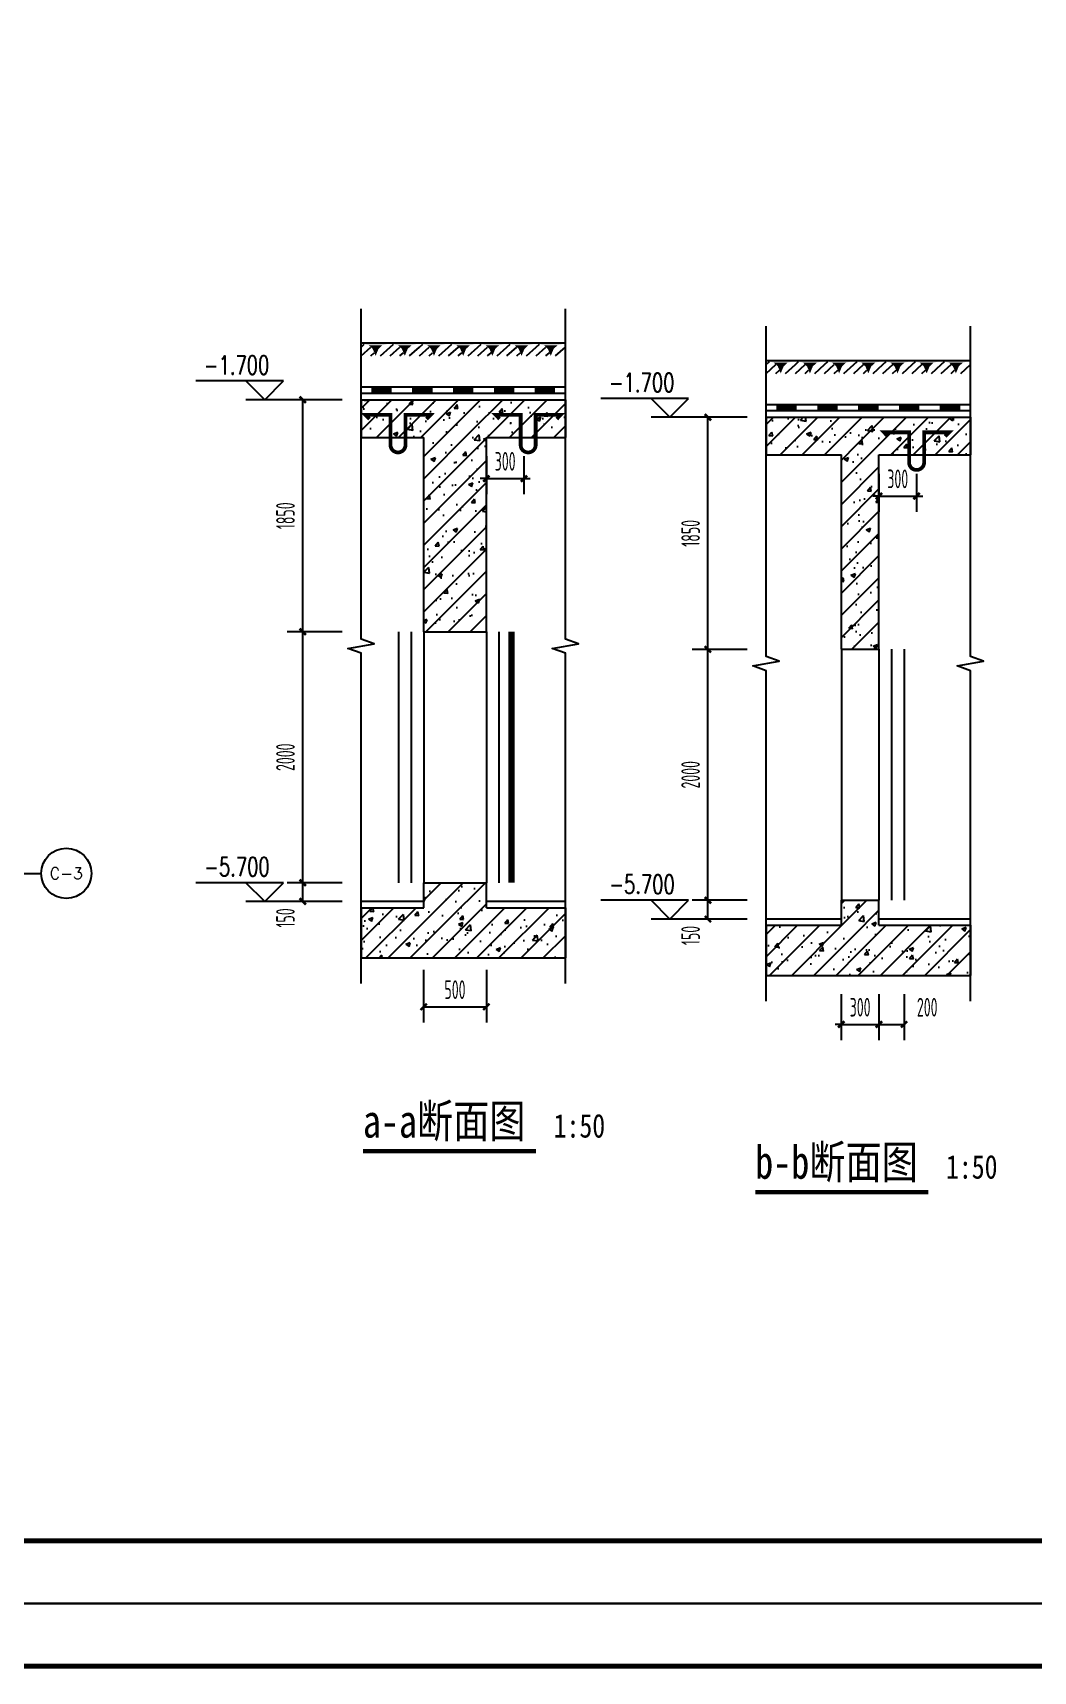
# Model space of a CAD drawing. Extents: x -473190 to 2138458, y -81875 to 2633646.
# Drawn here: x 1318352 to 1326330, y -23014 to -9953 of the extents above; entities that cross this region are included whole.
import ezdxf
from ezdxf.enums import TextEntityAlignment as Align

# ---------------------------------------------------------------- set-up
doc = ezdxf.new("R2010")
doc.units = 0
doc.header["$LTSCALE"] = 1000
for name, color, linetype in [('A-面层', 151, 'Continuous'), ('A_PLAN_DETAIL_zx', 41, 'Continuous'), ('AXIS', 3, 'Continuous'), ('AXIS_TEXT', 7, 'Continuous'), ('DIM_SYMB', 3, 'Continuous'), ('ECA_TK', 7, 'Continuous'), ('PUB_DIM', 3, 'Continuous'), ('PUB_HATCH', 8, 'Continuous'), ('PUB_TEXT', 7, 'Continuous'), ('RF-M', 4, 'Continuous'), ('RF-QT', 30, 'Continuous'), ('SURFACE', 6, 'Continuous'), ('tk', 7, 'Continuous'), ('TWT_DIM', 3, 'Continuous')]:
    doc.layers.add(name, color=color, linetype=linetype)
doc.styles.add('_TCH_AXIS', font='COMPLEX', dxfattribs={"bigfont": 'GBCBIG'})
doc.styles.add('_TCH_DIM', font='SIMPLEX', dxfattribs={"bigfont": 'GBCBIG'})
doc.styles.add('_TCH_DIM_T3', font='tssdeng.shx', dxfattribs={"width": 0.564706, "bigfont": '@@@tssdchn.shx'})
doc.styles.add('COMPLEX', font='COMPLEX.shx', dxfattribs={"width": 0.65})
doc.styles.add('TYDG_01', font='', dxfattribs={"width": 0.8})
doc.styles.get('TYDG_01').set_extended_font_data('SimSun')
doc.dimstyles.new('_TWT_ARCH&&50', dxfattribs={"dimtxt": 148.75, "dimasz": 50, "dimexe": 125, "dimexo": 150, "dimgap": 63.125, "dimtad": 1, "dimdec": 0, "dimzin": 0, "dimdsep": 46, "dimtxsty": '_TCH_DIM_T3', "dimblk": 'ARCHTICK', "dimcen": 0.09, "dimclrt": 7, "dimazin": 2, "dimtfac": 1, "dimtdec": 0, "dimtix": 1, "dimtmove": 2, "dimatfit": 3, "dimfxl": 0, "dimtolj": 1, "dimtzin": 0, "dimarcsym": 0})
pattern_1 = [(45, (-477544.96, -71625.69), (-88.388348, 88.388348), []), (50, (-477544.96, -71625.7), (358.63009, -31.376067), [37.5, -412.5]), (355, (-477544.96, -71625.7), (-69.37567, 376.09607), [30, -330]), (100.4514, (-477515.08, -71628.3), (289.25469, 344.71977), [31.870095, -350.571056]), (46.1842, (-477544.96, -71525.7), (533.62052, -82.75951), [56.25, -618.75]), (96.6356, (-477500.5, -71532.6), (467.33135, 487.05894), [47.80514, -525.8565]), (351.1842, (-477544.96, -71525.7), (467.33097, 487.0593), [45, -495]), (21, (-477494.96, -71550.7), (298.453526, -201.309445), [37.5, -412.5]), (326, (-477494.96, -71550.7), (121.657666, 362.57502), [30, -330]), (71.4514, (-477470.1, -71567.47), (420.111314, 161.26525), [31.870095, -350.571056]), (37.5, (-477544.96, -71625.69), (6.079928, 166.446927), [0, -326, 0, -335, 0, -331.25]), (7.5, (-477544.96, -71625.69), (131.534769, 197.205856), [0, -191, 0, -318.5, 0, -126.25]), (327.5, (-477656.46, -71625.69), (266.911218, -11.277436), [0, -125, 0, -390, 0, -517.5]), (317.5, (-477706.46, -71625.7), (291.593085, 50.05249), [0, -162.5, 0, -259, 0, -367.5])]

# ---------------------------------------------------------------- blocks, each defined once
blk = doc.blocks.new('10B_A1E图框')
at = {"layer": 'ECA_TK'}
blk.add_lwpolyline([(0, 0), (841, 0), (841, 594), (0, 594)], close=True, dxfattribs=at)
at = {"layer": 'ECA_TK', "const_width": 0.8}
blk.add_lwpolyline([(831, 10), (831, 584), (18, 584), (18, 10)], close=True, dxfattribs=at)
blk = doc.blocks.new('_ArchTick')
at = {"color": 0, "linetype": 'ByBlock', "const_width": 0.4}
blk.add_lwpolyline([(-0.5, -0.5), (0.5, 0.5)], dxfattribs=at)
blk = doc.blocks.new('*D2253')
at = {"layer": 'Defpoints', "color": 0, "transparency": 16777216}
for p in [(1321469, -17272), (1321969, -17272), (1321969, -17718)]:
    blk.add_point(p, dxfattribs=at)
at = {"layer": 'TWT_DIM', "color": 0, "lineweight": -2, "transparency": 16777216}
for p, q in [((1321469, -17422), (1321469, -17843)), ((1321969, -17422), (1321969, -17843)), ((1321469, -17718), (1321969, -17718))]:
    blk.add_line(p, q, dxfattribs=at)
at = {"layer": 'TWT_DIM', "color": 0, "lineweight": -2, "transparency": 16777216, "xscale": 50, "yscale": 50, "zscale": 50, "rotation": 180}
blk.add_blockref('_ArchTick', (1321469, -17718), dxfattribs=at)
at = {"layer": 'TWT_DIM', "color": 0, "lineweight": -2, "transparency": 16777216, "xscale": 50, "yscale": 50, "zscale": 50}
blk.add_blockref('_ArchTick', (1321969, -17718), dxfattribs=at)
at = {"layer": 'TWT_DIM', "color": 7, "transparency": 16777216, "insert": (1321719, -17581), "char_height": 148.8, "attachment_point": 5, "style": '_TCH_DIM_T3'}
blk.add_mtext('\\A1;500', dxfattribs=at)
blk = doc.blocks.new('*D2254')
at = {"layer": 'Defpoints', "color": 0, "transparency": 16777216}
for p in [(1320505, -16728), (1320969, -16728), (1320969, -16878)]:
    blk.add_point(p, dxfattribs=at)
at = {"layer": 'TWT_DIM', "color": 0, "lineweight": -2, "transparency": 16777216}
for p, q in [((1320819, -16728), (1320380, -16728)), ((1320505, -16878), (1320505, -16728)), ((1320819, -16878), (1320380, -16878))]:
    blk.add_line(p, q, dxfattribs=at)
at = {"layer": 'TWT_DIM', "color": 0, "lineweight": -2, "transparency": 16777216, "xscale": 50, "yscale": 50, "zscale": 50}
for p, rotation in [((1320505, -16728), 90), ((1320505, -16878), 270)]:
    blk.add_blockref('_ArchTick', p, dxfattribs=dict(at, rotation=rotation))
at = {"layer": 'TWT_DIM', "color": 7, "transparency": 16777216, "insert": (1320367, -17009), "char_height": 148.8, "attachment_point": 5, "rotation": 90, "style": '_TCH_DIM_T3'}
blk.add_mtext('\\A1;150', dxfattribs=at)
blk = doc.blocks.new('*D2255')
at = {"layer": 'Defpoints', "color": 0, "transparency": 16777216}
for p in [(1320505, -14728), (1320969, -14728), (1320969, -16728)]:
    blk.add_point(p, dxfattribs=at)
at = {"layer": 'TWT_DIM', "color": 0, "lineweight": -2, "transparency": 16777216}
for p, q in [((1320819, -14728), (1320380, -14728)), ((1320505, -16728), (1320505, -14728)), ((1320819, -16728), (1320380, -16728))]:
    blk.add_line(p, q, dxfattribs=at)
at = {"layer": 'TWT_DIM', "color": 0, "lineweight": -2, "transparency": 16777216, "xscale": 50, "yscale": 50, "zscale": 50}
for p, rotation in [((1320505, -14728), 90), ((1320505, -16728), 270)]:
    blk.add_blockref('_ArchTick', p, dxfattribs=dict(at, rotation=rotation))
at = {"layer": 'TWT_DIM', "color": 7, "transparency": 16777216, "insert": (1320367, -15728), "char_height": 148.8, "attachment_point": 5, "rotation": 90, "style": '_TCH_DIM_T3'}
blk.add_mtext('\\A1;2000', dxfattribs=at)
blk = doc.blocks.new('*D2256')
at = {"layer": 'Defpoints', "color": 0, "transparency": 16777216}
for p in [(1320505, -12878), (1320969, -12878), (1320969, -14728)]:
    blk.add_point(p, dxfattribs=at)
at = {"layer": 'TWT_DIM', "color": 0, "lineweight": -2, "transparency": 16777216}
for p, q in [((1320819, -12878), (1320380, -12878)), ((1320505, -14728), (1320505, -12878)), ((1320819, -14728), (1320380, -14728))]:
    blk.add_line(p, q, dxfattribs=at)
at = {"layer": 'TWT_DIM', "color": 0, "lineweight": -2, "transparency": 16777216, "xscale": 50, "yscale": 50, "zscale": 50}
for p, rotation in [((1320505, -12878), 90), ((1320505, -14728), 270)]:
    blk.add_blockref('_ArchTick', p, dxfattribs=dict(at, rotation=rotation))
at = {"layer": 'TWT_DIM', "color": 7, "transparency": 16777216, "insert": (1320367, -13803), "char_height": 148.8, "attachment_point": 5, "rotation": 90, "style": '_TCH_DIM_T3'}
blk.add_mtext('\\A1;1850', dxfattribs=at)
blk = doc.blocks.new('*D2257')
at = {"layer": 'Defpoints', "color": 0, "transparency": 16777216}
for p in [(1321969, -13178), (1322269, -13178), (1322269, -13507)]:
    blk.add_point(p, dxfattribs=at)
at = {"layer": 'TWT_DIM', "color": 0, "lineweight": -2, "transparency": 16777216}
for p, q in [((1321969, -13328), (1321969, -13632)), ((1322269, -13328), (1322269, -13632)), ((1321969, -13507), (1321919, -13507)), ((1321969, -13507), (1322269, -13507)), ((1322269, -13507), (1322319, -13507))]:
    blk.add_line(p, q, dxfattribs=at)
at = {"layer": 'TWT_DIM', "color": 0, "lineweight": -2, "transparency": 16777216, "xscale": 50, "yscale": 50, "zscale": 50}
blk.add_blockref('_ArchTick', (1321969, -13507), dxfattribs=at)
at = {"layer": 'TWT_DIM', "color": 0, "lineweight": -2, "transparency": 16777216, "xscale": 50, "yscale": 50, "zscale": 50, "rotation": 180}
blk.add_blockref('_ArchTick', (1322269, -13507), dxfattribs=at)
at = {"layer": 'TWT_DIM', "color": 7, "transparency": 16777216, "insert": (1322119, -13369), "char_height": 148.8, "attachment_point": 5, "style": '_TCH_DIM_T3'}
blk.add_mtext('\\A1;300', dxfattribs=at)
blk = doc.blocks.new('*D2258')
at = {"layer": 'Defpoints', "color": 0, "transparency": 16777216}
for p in [(1324800, -17468), (1325100, -17468), (1325100, -17858)]:
    blk.add_point(p, dxfattribs=at)
at = {"layer": 'TWT_DIM', "color": 0, "lineweight": -2, "transparency": 16777216}
for p, q in [((1324800, -17618), (1324800, -17983)), ((1325100, -17618), (1325100, -17983)), ((1324800, -17858), (1324750, -17858)), ((1324800, -17858), (1325100, -17858)), ((1325100, -17858), (1325150, -17858))]:
    blk.add_line(p, q, dxfattribs=at)
at = {"layer": 'TWT_DIM', "color": 0, "lineweight": -2, "transparency": 16777216, "xscale": 50, "yscale": 50, "zscale": 50}
blk.add_blockref('_ArchTick', (1324800, -17858), dxfattribs=at)
at = {"layer": 'TWT_DIM', "color": 0, "lineweight": -2, "transparency": 16777216, "xscale": 50, "yscale": 50, "zscale": 50, "rotation": 180}
blk.add_blockref('_ArchTick', (1325100, -17858), dxfattribs=at)
at = {"layer": 'TWT_DIM', "color": 7, "transparency": 16777216, "insert": (1324950, -17721), "char_height": 148.8, "attachment_point": 5, "style": '_TCH_DIM_T3'}
blk.add_mtext('\\A1;300', dxfattribs=at)
blk = doc.blocks.new('*D2259')
at = {"layer": 'Defpoints', "color": 0, "transparency": 16777216}
for p in [(1325100, -17468), (1325300, -17468), (1325300, -17858)]:
    blk.add_point(p, dxfattribs=at)
at = {"layer": 'TWT_DIM', "color": 0, "lineweight": -2, "transparency": 16777216}
for p, q in [((1325100, -17618), (1325100, -17983)), ((1325300, -17618), (1325300, -17983)), ((1325100, -17858), (1325300, -17858))]:
    blk.add_line(p, q, dxfattribs=at)
at = {"layer": 'TWT_DIM', "color": 0, "lineweight": -2, "transparency": 16777216, "xscale": 50, "yscale": 50, "zscale": 50, "rotation": 180}
blk.add_blockref('_ArchTick', (1325100, -17858), dxfattribs=at)
at = {"layer": 'TWT_DIM', "color": 0, "lineweight": -2, "transparency": 16777216, "xscale": 50, "yscale": 50, "zscale": 50}
blk.add_blockref('_ArchTick', (1325300, -17858), dxfattribs=at)
at = {"layer": 'TWT_DIM', "color": 7, "transparency": 16777216, "insert": (1325485, -17721), "char_height": 148.8, "attachment_point": 5, "style": '_TCH_DIM_T3'}
blk.add_mtext('\\A1;200', dxfattribs=at)
blk = doc.blocks.new('*D2260')
at = {"layer": 'Defpoints', "color": 0, "transparency": 16777216}
for p in [(1323736, -16868), (1324200, -16868), (1324200, -17018)]:
    blk.add_point(p, dxfattribs=at)
at = {"layer": 'TWT_DIM', "color": 0, "lineweight": -2, "transparency": 16777216}
for p, q in [((1324050, -16868), (1323611, -16868)), ((1323736, -17018), (1323736, -16868)), ((1324050, -17018), (1323611, -17018))]:
    blk.add_line(p, q, dxfattribs=at)
at = {"layer": 'TWT_DIM', "color": 0, "lineweight": -2, "transparency": 16777216, "xscale": 50, "yscale": 50, "zscale": 50}
for p, rotation in [((1323736, -16868), 90), ((1323736, -17018), 270)]:
    blk.add_blockref('_ArchTick', p, dxfattribs=dict(at, rotation=rotation))
at = {"layer": 'TWT_DIM', "color": 7, "transparency": 16777216, "insert": (1323598, -17149), "char_height": 148.8, "attachment_point": 5, "rotation": 90, "style": '_TCH_DIM_T3'}
blk.add_mtext('\\A1;150', dxfattribs=at)
blk = doc.blocks.new('*D2261')
at = {"layer": 'Defpoints', "color": 0, "transparency": 16777216}
for p in [(1323736, -14868), (1324200, -14868), (1324200, -16868)]:
    blk.add_point(p, dxfattribs=at)
at = {"layer": 'TWT_DIM', "color": 0, "lineweight": -2, "transparency": 16777216}
for p, q in [((1324050, -14868), (1323611, -14868)), ((1323736, -16868), (1323736, -14868)), ((1324050, -16868), (1323611, -16868))]:
    blk.add_line(p, q, dxfattribs=at)
at = {"layer": 'TWT_DIM', "color": 0, "lineweight": -2, "transparency": 16777216, "xscale": 50, "yscale": 50, "zscale": 50}
for p, rotation in [((1323736, -14868), 90), ((1323736, -16868), 270)]:
    blk.add_blockref('_ArchTick', p, dxfattribs=dict(at, rotation=rotation))
at = {"layer": 'TWT_DIM', "color": 7, "transparency": 16777216, "insert": (1323598, -15868), "char_height": 148.8, "attachment_point": 5, "rotation": 90, "style": '_TCH_DIM_T3'}
blk.add_mtext('\\A1;2000', dxfattribs=at)
blk = doc.blocks.new('*D2262')
at = {"layer": 'Defpoints', "color": 0, "transparency": 16777216}
for p in [(1323736, -13018), (1324200, -13018), (1324200, -14868)]:
    blk.add_point(p, dxfattribs=at)
at = {"layer": 'TWT_DIM', "color": 0, "lineweight": -2, "transparency": 16777216}
for p, q in [((1324050, -13018), (1323611, -13018)), ((1323736, -14868), (1323736, -13018)), ((1324050, -14868), (1323611, -14868))]:
    blk.add_line(p, q, dxfattribs=at)
at = {"layer": 'TWT_DIM', "color": 0, "lineweight": -2, "transparency": 16777216, "xscale": 50, "yscale": 50, "zscale": 50}
for p, rotation in [((1323736, -13018), 90), ((1323736, -14868), 270)]:
    blk.add_blockref('_ArchTick', p, dxfattribs=dict(at, rotation=rotation))
at = {"layer": 'TWT_DIM', "color": 7, "transparency": 16777216, "insert": (1323598, -13943), "char_height": 148.8, "attachment_point": 5, "rotation": 90, "style": '_TCH_DIM_T3'}
blk.add_mtext('\\A1;1850', dxfattribs=at)
blk = doc.blocks.new('*D2263')
at = {"layer": 'Defpoints', "color": 0, "transparency": 16777216}
for p in [(1325100, -13318), (1325400, -13318), (1325400, -13646)]:
    blk.add_point(p, dxfattribs=at)
at = {"layer": 'TWT_DIM', "color": 0, "lineweight": -2, "transparency": 16777216}
for p, q in [((1325100, -13468), (1325100, -13771)), ((1325400, -13468), (1325400, -13771)), ((1325100, -13646), (1325050, -13646)), ((1325100, -13646), (1325400, -13646)), ((1325400, -13646), (1325450, -13646))]:
    blk.add_line(p, q, dxfattribs=at)
at = {"layer": 'TWT_DIM', "color": 0, "lineweight": -2, "transparency": 16777216, "xscale": 50, "yscale": 50, "zscale": 50}
blk.add_blockref('_ArchTick', (1325100, -13646), dxfattribs=at)
at = {"layer": 'TWT_DIM', "color": 0, "lineweight": -2, "transparency": 16777216, "xscale": 50, "yscale": 50, "zscale": 50, "rotation": 180}
blk.add_blockref('_ArchTick', (1325400, -13646), dxfattribs=at)
at = {"layer": 'TWT_DIM', "color": 7, "transparency": 16777216, "insert": (1325250, -13509), "char_height": 148.8, "attachment_point": 5, "style": '_TCH_DIM_T3'}
blk.add_mtext('\\A1;300', dxfattribs=at)
blk = doc.blocks.new('$LinePat$自然土壤')
at = {"color": 0}
for p, q in [((0, -90), (71, -19)), ((0, -300), (211, -89)), ((210, -300), (286, -224)), ((420, -300), (630, -90))]:
    blk.add_line(p, q, dxfattribs=at)
for points in [[(0, 0), (630, 0), (168, -45), (462, -45)], [(168, -45), (462, -45), (252, -132), (378, -132)], [(252, -132), (378, -132), (315, -300)]]:
    blk.add_solid(points, dxfattribs=at)
blk = doc.blocks.new('$LinePat$防水层2')
at = {"color": 0}
blk.add_line((0, 0), (600, 0), dxfattribs=at)
blk.add_solid([(150, 0), (450, 0), (150, -100), (450, -100)], dxfattribs=at)
blk = doc.blocks.new('_AXISO')
blk.add_circle((0, 0), 0.5)
at = {"layer": 'AXIS_TEXT', "style": 'COMPLEX', "width": 1.041667}
blk.add_attdef('A', text='', height=0.56, dxfattribs=at).set_placement((-0.25, -0.28), (0.25, -0.28), align=Align.FIT)

msp = doc.modelspace()

# ---------------------------------------------------------------- hatches: boundary and pattern name
at = {"layer": 'PUB_HATCH'}
h = msp.add_hatch(dxfattribs=at)
h.set_pattern_fill('钢筋混凝土', color=256, scale=50, style=0)
h.set_pattern_definition(pattern_1)
h.paths.add_polyline_path([(1320969.5, -13178.1), (1321469.5, -13178.1), (1321719.5, -13078.1), (1321719.5, -12878.1), (1320969.5, -12878.1)])
h = msp.add_hatch(dxfattribs=at)
h.set_pattern_fill('钢筋混凝土', color=256, scale=50, style=0)
h.set_pattern_definition(pattern_1)
h.paths.add_polyline_path([(1321719.5, -13078.1), (1321969.5, -13178.1), (1322599.1, -13178.1), (1322599.1, -12878.1), (1321719.5, -12878.1)])
h = msp.add_hatch(dxfattribs=at)
h.set_pattern_fill('钢筋混凝土', color=256, scale=50, style=0)
h.set_pattern_definition(pattern_1)
h.paths.add_polyline_path([(1324200.4, -13317.8), (1324800.4, -13317.8), (1324950.4, -13217.8), (1324950.4, -13017.8), (1324200.4, -13017.8)])
h = msp.add_hatch(dxfattribs=at)
h.set_pattern_fill('钢筋混凝土', color=256, scale=50, style=0)
h.set_pattern_definition(pattern_1)
h.paths.add_polyline_path([(1324950.4, -13217.8), (1325100.4, -13317.8), (1325830, -13317.8), (1325830, -13017.8), (1324950.4, -13017.8)])
h = msp.add_hatch(dxfattribs=at)
h.set_pattern_fill('钢筋混凝土', color=256, scale=50, style=0)
h.set_pattern_definition(pattern_1)
h.paths.add_polyline_path([(1321969.5, -14728.1), (1321969.5, -13178.1), (1321719.5, -13078.1), (1321469.5, -13178.1), (1321469.5, -14728.1)])
h = msp.add_hatch(dxfattribs=at)
h.set_pattern_fill('钢筋混凝土', color=256, scale=50, style=0)
h.set_pattern_definition(pattern_1)
h.paths.add_polyline_path([(1325100.4, -14867.8), (1325100.4, -13317.8), (1324950.4, -13217.8), (1324800.4, -13317.8), (1324800.4, -14867.8)])
h = msp.add_hatch(dxfattribs=at)
h.set_pattern_fill('钢筋混凝土', color=256, scale=50, style=0)
h.set_pattern_definition(pattern_1)
h.paths.add_polyline_path([(1321719.5, -17061.4), (1321969.5, -16928.1), (1321969.5, -16728.1), (1321469.5, -16728.1), (1321469.5, -16928.1)])
h = msp.add_hatch(dxfattribs=at)
h.set_pattern_fill('钢筋混凝土', color=256, scale=50, style=0)
h.set_pattern_definition(pattern_1)
h.paths.add_polyline_path([(1320969.5, -17328.1), (1321719.5, -17328.1), (1321719.5, -17061.4), (1321469.5, -16928.1), (1320969.5, -16928.1)])
h = msp.add_hatch(dxfattribs=at)
h.set_pattern_fill('钢筋混凝土', color=256, scale=50, style=0)
h.set_pattern_definition(pattern_1)
h.paths.add_polyline_path([(1321719.5, -17061.4), (1321719.5, -17328.1), (1322599.1, -17328.1), (1322599.1, -16928.1), (1321969.5, -16928.1)])
h = msp.add_hatch(dxfattribs=at)
h.set_pattern_fill('钢筋混凝土', color=256, scale=50, style=0)
h.set_pattern_definition(pattern_1)
h.paths.add_polyline_path([(1324950.4, -17201.2), (1325100.4, -17067.8), (1325100.4, -16867.8), (1324800.4, -16867.8), (1324800.4, -17067.8)])
h = msp.add_hatch(dxfattribs=at)
h.set_pattern_fill('钢筋混凝土', color=256, scale=50, style=0)
h.set_pattern_definition(pattern_1)
h.paths.add_polyline_path([(1324200.4, -17467.8), (1324950.4, -17467.8), (1324950.4, -17201.2), (1324800.4, -17067.8), (1324200.4, -17067.8)])
h = msp.add_hatch(dxfattribs=at)
h.set_pattern_fill('钢筋混凝土', color=256, scale=50, style=0)
h.set_pattern_definition(pattern_1)
h.paths.add_polyline_path([(1324950.4, -17201.2), (1324950.4, -17467.8), (1325830, -17467.8), (1325830, -17067.8), (1325100.4, -17067.8)])

# ---------------------------------------------------------------- linework, layer by layer
at = {"layer": 'A-面层'}
for points in [[(1321469.5, -16878.1), (1320969.5, -16878.1)], [(1322599.1, -16878.1), (1321969.5, -16878.1)], [(1324800.4, -17017.8), (1324200.4, -17017.8)], [(1325830, -17017.8), (1325100.4, -17017.8)]]:
    msp.add_lwpolyline(points, dxfattribs=at)
at = {"layer": 'A_PLAN_DETAIL_zx', "const_width": 30}
for points in [[(1321492.3, -13031.3), (1321524.5, -12998.1), (1321324.5, -12998.1), (1321324.5, -13238.1, -1), (1321204.5, -13238.1), (1321204.5, -12998.1), (1321004.5, -12998.1), (1321036.7, -13031.3)], [(1322530.4, -13031.3), (1322562.5, -12998.1), (1322362.5, -12998.1), (1322362.5, -13238.1, -1), (1322242.5, -13238.1), (1322242.5, -12998.1), (1322042.5, -12998.1), (1322074.7, -13031.3)], [(1325628.2, -13171), (1325660.4, -13137.8), (1325460.4, -13137.8), (1325460.4, -13377.8, -1), (1325340.4, -13377.8), (1325340.4, -13137.8), (1325140.4, -13137.8), (1325172.5, -13171)]]:
    msp.add_lwpolyline(points, format="xyb", dxfattribs=at)
at = {"layer": 'AXIS'}
msp.add_line((1317169.2, -16653.8), (1318419.2, -16653.8), dxfattribs=at)
at = {"layer": 'DIM_SYMB'}
for points in [[(1320969.5, -17532.2), (1320969.5, -14898.8), (1320864.5, -14860.6), (1321074.5, -14823.6), (1320969.5, -14786.3), (1320969.5, -12152.9)], [(1322599.1, -17532.2), (1322599.1, -14898.8), (1322494.1, -14860.6), (1322704.1, -14823.6), (1322599.1, -14786.3), (1322599.1, -12152.9)], [(1324200.4, -17672), (1324200.4, -15038.6), (1324095.4, -15000.3), (1324305.4, -14963.3), (1324200.4, -14926.1), (1324200.4, -12292.6)], [(1325830, -17672), (1325830, -15038.6), (1325725, -15000.3), (1325935, -14963.3), (1325830, -14926.1), (1325830, -12292.6)]]:
    msp.add_lwpolyline(points, dxfattribs=at)
at = {"layer": 'DIM_SYMB', "lineweight": -3, "const_width": 35}
for points in [[(1320984.3, -18868.7), (1322365.7, -18868.7)], [(1324113.2, -19196), (1325494.6, -19196)]]:
    msp.add_lwpolyline(points, dxfattribs=at)
at = {"layer": 'PUB_DIM'}
for p, q in [((1320351.6, -12728.1), (1319651.6, -12728.1)), ((1320201.6, -12878.1), (1320051.6, -12728.1)), ((1320201.6, -12878.1), (1320351.6, -12728.1)), ((1320551.6, -12878.1), (1320051.6, -12878.1)), ((1323582.5, -12867.8), (1322882.5, -12867.8)), ((1323432.5, -13017.8), (1323282.5, -12867.8)), ((1323432.5, -13017.8), (1323582.5, -12867.8)), ((1323782.5, -13017.8), (1323282.5, -13017.8)), ((1320351.6, -16728.1), (1319651.6, -16728.1)), ((1320201.6, -16878.1), (1320051.6, -16728.1)), ((1320201.6, -16878.1), (1320351.6, -16728.1)), ((1320551.6, -16878.1), (1320051.6, -16878.1)), ((1323582.5, -16867.8), (1322882.5, -16867.8)), ((1323432.5, -17017.8), (1323282.5, -16867.8)), ((1323432.5, -17017.8), (1323582.5, -16867.8)), ((1323782.5, -17017.8), (1323282.5, -17017.8))]:
    msp.add_line(p, q, dxfattribs=at)
at = {"layer": 'RF-M'}
for p, q in [((1321269.5, -14728.1), (1321269.5, -16728.1)), ((1321369.5, -14728.1), (1321369.5, -16728.1)), ((1321469.5, -14728.1), (1321469.5, -16728.1)), ((1321969.5, -14728.1), (1321969.5, -16728.1)), ((1322069.5, -14728.1), (1322069.5, -16728.1)), ((1324800.4, -14867.8), (1324800.4, -16867.8)), ((1325100.4, -14867.8), (1325100.4, -16867.8)), ((1325200.4, -14867.8), (1325200.4, -16867.8)), ((1325300.4, -14867.8), (1325300.4, -16867.8))]:
    msp.add_line(p, q, dxfattribs=at)
at = {"layer": 'RF-M', "const_width": 50}
msp.add_lwpolyline([(1322169.5, -14728.1), (1322169.5, -16728.1)], dxfattribs=at)
at = {"layer": 'RF-QT'}
for p, q in [((1320969.5, -12878.1), (1321719.5, -12878.1)), ((1320969.5, -12878.1), (1320969.5, -13178.1)), ((1321719.5, -12878.1), (1322599.1, -12878.1)), ((1322599.1, -12878.1), (1322599.1, -13178.1)), ((1324200.4, -13017.8), (1324950.4, -13017.8)), ((1324200.4, -13017.8), (1324200.4, -13317.8)), ((1324950.4, -13017.8), (1325830, -13017.8)), ((1325830, -13017.8), (1325830, -13317.8)), ((1320969.5, -13178.1), (1321469.5, -13178.1)), ((1321469.5, -14728.1), (1321469.5, -13178.1)), ((1321969.5, -13178.1), (1322599.1, -13178.1)), ((1321969.5, -14728.1), (1321969.5, -13178.1)), ((1324200.4, -13317.8), (1324800.4, -13317.8)), ((1324800.4, -14867.8), (1324800.4, -13317.8)), ((1325100.4, -13317.8), (1325830, -13317.8)), ((1325100.4, -14867.8), (1325100.4, -13317.8)), ((1321469.5, -14728.1), (1321969.5, -14728.1)), ((1324800.4, -14867.8), (1325100.4, -14867.8)), ((1321469.5, -16928.1), (1321469.5, -16728.1)), ((1321469.5, -16728.1), (1321969.5, -16728.1)), ((1321969.5, -16928.1), (1321969.5, -16728.1)), ((1320969.5, -16928.1), (1321469.5, -16928.1)), ((1320969.5, -16928.1), (1320969.5, -17328.1)), ((1321969.5, -16928.1), (1322599.1, -16928.1)), ((1322599.1, -16928.1), (1322599.1, -17328.1)), ((1324800.4, -17067.8), (1324800.4, -16867.8)), ((1324800.4, -16867.8), (1325100.4, -16867.8)), ((1325100.4, -17067.8), (1325100.4, -16867.8)), ((1324200.4, -17067.8), (1324800.4, -17067.8)), ((1324200.4, -17067.8), (1324200.4, -17467.8)), ((1325100.4, -17067.8), (1325830, -17067.8)), ((1325830, -17067.8), (1325830, -17467.8)), ((1320969.5, -17328.1), (1321719.5, -17328.1)), ((1321719.5, -17328.1), (1322599.1, -17328.1)), ((1324200.4, -17467.8), (1324950.4, -17467.8)), ((1324950.4, -17467.8), (1325830, -17467.8))]:
    msp.add_line(p, q, dxfattribs=at)
at = {"layer": 'SURFACE'}
for p, q in [((1322599.1, -12428.1), (1320969.5, -12428.1)), ((1325830, -12567.8), (1324200.4, -12567.8))]:
    msp.add_line(p, q, dxfattribs=at)
for points in [[(1322599.1, -12778.1), (1320969.5, -12778.1)], [(1322599.1, -12828.1), (1320969.5, -12828.1)], [(1325830, -12917.8), (1324200.4, -12917.8)], [(1325830, -12967.8), (1324200.4, -12967.8)]]:
    msp.add_lwpolyline(points, dxfattribs=at)

# ---------------------------------------------------------------- block references
at = {"layer": 'AXIS'}
ref = msp.add_blockref('_AXISO', (1318619.2, -16653.8), dxfattribs=dict(at, xscale=400, yscale=400, zscale=400))
ref.add_attrib('A', 'C-3', dxfattribs={"layer": 'AXIS_TEXT', "height": 91.14, "style": '_TCH_AXIS'}).set_placement((1318486.9, -16699.4), (1318751.6, -16699.4), align=Align.FIT)
at = {"layer": 'SURFACE', "color": 8, "xscale": 0.3695249676388078, "yscale": 0.3333333333333333, "zscale": 0.3333333333333333, "rotation": 8.186163115859577e-12}
for p in [(1320969.5, -12428.4), (1321202.3, -12428.4), (1321435.1, -12428.4), (1321667.9, -12428.4), (1321900.7, -12428.4), (1322133.5, -12428.4), (1322366.3, -12428.4), (1324200.4, -12568.1), (1324433.2, -12568.1), (1324666, -12568.1), (1324898.8, -12568.1), (1325131.6, -12568.1), (1325364.4, -12568.1), (1325597.2, -12568.1)]:
    msp.add_blockref('$LinePat$自然土壤', p, dxfattribs=at)
at = {"layer": 'SURFACE', "xscale": -0.5432017023582012, "yscale": 0.5, "zscale": 0.5}
for p in [(1321295.4, -12778.1), (1321621.3, -12778.1), (1321947.2, -12778.1), (1322273.2, -12778.1), (1322599.1, -12778.1), (1324526.3, -12917.8), (1324852.2, -12917.8), (1325178.1, -12917.8), (1325504.1, -12917.8), (1325830, -12917.8)]:
    msp.add_blockref('$LinePat$防水层2', p, dxfattribs=at)
at = {"layer": 'tk', "xscale": 50, "yscale": 50, "zscale": 50}
for p in [(1306263.1, -22474.7), (1306263.1, -52174.7)]:
    msp.add_blockref('10B_A1E图框', p, dxfattribs=at)

# ---------------------------------------------------------------- texts
at = {"layer": 'PUB_TEXT'}
for s, height, style, width, p in [('-1.700', 148.75, '_TCH_DIM', 0.705882, (1319716.1, -12675.6)), ('-1.700', 148.75, '_TCH_DIM', 0.705882, (1322947, -12815.3)), ('-5.700', 148.75, '_TCH_DIM', 0.705882, (1319719.1, -16675.6)), ('-5.700', 148.75, '_TCH_DIM', 0.705882, (1322950, -16815.3)), ('a-a断面图', 264.35, 'TYDG_01', 0.8, (1320984.3, -18760.3)), ('1:50', 188.82, 'TYDG_01', 0.8, (1322505.7, -18760.3)), ('b-b断面图', 264.35, 'TYDG_01', 0.8, (1324113.2, -19087.6)), ('1:50', 188.82, 'TYDG_01', 0.8, (1325634.6, -19087.6))]:
    msp.add_text(s, height=height, dxfattribs=dict(at, style=style, width=width)).set_placement(p)

# ---------------------------------------------------------------- dimensions: what is measured, and where the dimension line sits
at = {"layer": 'TWT_DIM'}
for p1, p2, distance, picture, middle in [((1320969.5, -14728.1), (1320969.5, -12878.1), 464.6, '*D2256', (1320367.4, -13803.1)), ((1324200.4, -14867.8), (1324200.4, -13017.8), 464.6, '*D2262', (1323598.3, -13942.8)), ((1321969.5, -13178.1), (1322269.5, -13178.1), -328.5, '*D2257', (1322119.5, -13369.1)), ((1325100.4, -13317.8), (1325400.4, -13317.8), -328.5, '*D2263', (1325250.4, -13508.8)), ((1320969.5, -16728.1), (1320969.5, -14728.1), 464.6, '*D2255', (1320367.4, -15728.1)), ((1324200.4, -16867.8), (1324200.4, -14867.8), 464.6, '*D2261', (1323598.3, -15867.8)), ((1321469.5, -17272.1), (1321969.5, -17272.1), -446.3, '*D2253', (1321719.5, -17580.9)), ((1324800.4, -17467.8), (1325100.4, -17467.8), -390.3, '*D2258', (1324950.4, -17720.7))]:
    dim = msp.add_aligned_dim(p1=p1, p2=p2, distance=distance, dimstyle='_TWT_ARCH&&50', dxfattribs=at)
    dim.commit()
    dim.dimension.update_dxf_attribs({"geometry": picture, "text_midpoint": middle})
for base, p1, p2, angle, picture, middle in [((1320504.9, -16728.1), (1320969.5, -16878.1), (1320969.5, -16728.1), 90, '*D2254', (1320367.4, -17008.8)), ((1323735.8, -16867.8), (1324200.4, -17017.8), (1324200.4, -16867.8), 90, '*D2260', (1323598.3, -17148.6)), ((1325300.4, -17858.2), (1325100.4, -17467.8), (1325300.4, -17467.8), 0, '*D2259', (1325485.4, -17720.7))]:
    dim = msp.add_linear_dim(base=base, p1=p1, p2=p2, angle=angle, dimstyle='_TWT_ARCH&&50', dxfattribs=at)
    dim.commit()
    dim.dimension.update_dxf_attribs({"geometry": picture, "text_midpoint": middle, "dimtype": 129})

doc.saveas('drawing.dxf')
